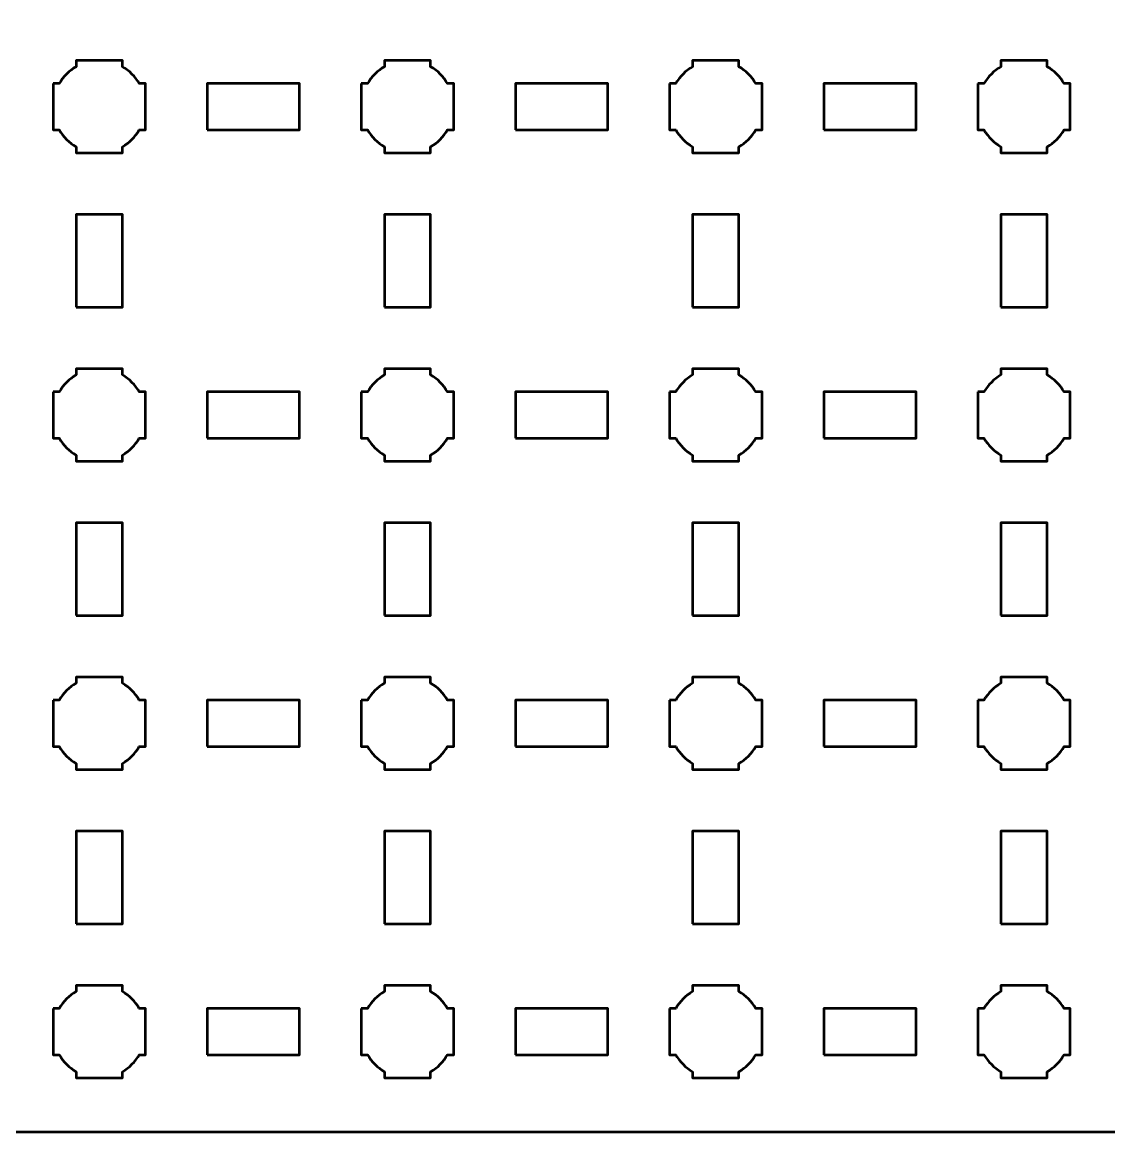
# Model space of a CAD drawing. Header units: centimetres. Extents: x -40.1 to 19.1, y -44.5 to 14.8.
# Drawn here: x -26 to -18.95, y -44.5 to -37.3 of the extents above; entities that cross this region are included whole.
import ezdxf

# ---------------------------------------------------------------- set-up
doc = ezdxf.new("R2010")
doc.units = ezdxf.units.CM
doc.header["$MEASUREMENT"] = 0
doc.layers.add('Layer 1', color=7, linetype='Continuous')

msp = doc.modelspace()

# ---------------------------------------------------------------- linework, layer by layer
at = {"layer": 'Layer 1', "lineweight": 53}
for points in [[(-24.8, -38), (-24.2, -38), (-24.2, -37.7), (-24.8, -37.7), (-24.8, -38)], [(-22.8, -38), (-22.2, -38), (-22.2, -37.7), (-22.8, -37.7), (-22.8, -38)], [(-20.8, -38), (-20.2, -38), (-20.2, -37.7), (-20.8, -37.7), (-20.8, -38)], [(-25.65, -39.15), (-25.35, -39.15), (-25.35, -38.55), (-25.65, -38.55), (-25.65, -39.15)], [(-23.65, -39.15), (-23.35, -39.15), (-23.35, -38.55), (-23.65, -38.55), (-23.65, -39.15)], [(-21.65, -39.15), (-21.35, -39.15), (-21.35, -38.55), (-21.65, -38.55), (-21.65, -39.15)], [(-19.65, -39.15), (-19.35, -39.15), (-19.35, -38.55), (-19.65, -38.55), (-19.65, -39.15)], [(-24.8, -40), (-24.2, -40), (-24.2, -39.7), (-24.8, -39.7), (-24.8, -40)], [(-22.8, -40), (-22.2, -40), (-22.2, -39.7), (-22.8, -39.7), (-22.8, -40)], [(-20.8, -40), (-20.2, -40), (-20.2, -39.7), (-20.8, -39.7), (-20.8, -40)], [(-25.65, -41.15), (-25.35, -41.15), (-25.35, -40.55), (-25.65, -40.55), (-25.65, -41.15)], [(-23.65, -41.15), (-23.35, -41.15), (-23.35, -40.55), (-23.65, -40.55), (-23.65, -41.15)], [(-21.65, -41.15), (-21.35, -41.15), (-21.35, -40.55), (-21.65, -40.55), (-21.65, -41.15)], [(-19.65, -41.15), (-19.35, -41.15), (-19.35, -40.55), (-19.65, -40.55), (-19.65, -41.15)], [(-24.8, -42), (-24.2, -42), (-24.2, -41.7), (-24.8, -41.7), (-24.8, -42)], [(-22.8, -42), (-22.2, -42), (-22.2, -41.7), (-22.8, -41.7), (-22.8, -42)], [(-20.8, -42), (-20.2, -42), (-20.2, -41.7), (-20.8, -41.7), (-20.8, -42)], [(-25.65, -43.15), (-25.35, -43.15), (-25.35, -42.55), (-25.65, -42.55), (-25.65, -43.15)], [(-23.65, -43.15), (-23.35, -43.15), (-23.35, -42.55), (-23.65, -42.55), (-23.65, -43.15)], [(-21.65, -43.15), (-21.35, -43.15), (-21.35, -42.55), (-21.65, -42.55), (-21.65, -43.15)], [(-19.65, -43.15), (-19.35, -43.15), (-19.35, -42.55), (-19.65, -42.55), (-19.65, -43.15)], [(-24.8, -44), (-24.2, -44), (-24.2, -43.7), (-24.8, -43.7), (-24.8, -44)], [(-22.8, -44), (-22.2, -44), (-22.2, -43.7), (-22.8, -43.7), (-22.8, -44)], [(-20.8, -44), (-20.2, -44), (-20.2, -43.7), (-20.8, -43.7), (-20.8, -44)]]:
    msp.add_lwpolyline(points, close=True, dxfattribs=at)
for points, knots in [([(-40.15, -44), (-40.15, -44), (-40.15, 14.3), (-40.15, 14.3), (-40.15, 14.3), (-40.15, 14.57609), (-39.92609, 14.8), (-39.65, 14.8), (-39.65, 14.8), (-39.65, 14.8), (18.65, 14.8), (18.65, 14.8), (18.65, 14.8), (18.92609, 14.8), (19.15, 14.57609), (19.15, 14.3), (19.15, 14.3), (19.15, 14.3), (19.15, -44), (19.15, -44), (19.15, -44), (19.15, -44.27609), (18.92609, -44.5), (18.65, -44.5), (18.65, -44.5), (18.65, -44.5), (-39.65, -44.5), (-39.65, -44.5), (-39.65, -44.5), (-39.92609, -44.5), (-40.15, -44.27609), (-40.15, -44)], [0, 0, 0, 0, 0.125, 0.125, 0.125, 0.125, 0.25, 0.25, 0.25, 0.25, 0.375, 0.375, 0.375, 0.375, 0.5, 0.5, 0.5, 0.5, 0.625, 0.625, 0.625, 0.625, 0.75, 0.75, 0.75, 0.75, 0.875, 0.875, 0.875, 0.875, 1, 1, 1, 1]), ([(-25.8, -37.7), (-25.8, -37.7), (-25.75985, -37.7), (-25.75985, -37.7), (-25.75985, -37.7), (-25.7335, -37.65447), (-25.69553, -37.6165), (-25.65, -37.59015), (-25.65, -37.59015), (-25.65, -37.59015), (-25.65, -37.55), (-25.65, -37.55), (-25.65, -37.55), (-25.65, -37.55), (-25.5, -37.55), (-25.5, -37.55), (-25.5, -37.55), (-25.5, -37.55), (-25.35, -37.55), (-25.35, -37.55), (-25.35, -37.55), (-25.35, -37.55), (-25.35, -37.59015), (-25.35, -37.59015), (-25.35, -37.59015), (-25.30447, -37.6165), (-25.2665, -37.65447), (-25.24015, -37.7), (-25.24015, -37.7), (-25.24015, -37.7), (-25.2, -37.7), (-25.2, -37.7), (-25.2, -37.7), (-25.2, -37.7), (-25.2, -37.85), (-25.2, -37.85), (-25.2, -37.85), (-25.2, -37.85), (-25.2, -38), (-25.2, -38), (-25.2, -38), (-25.2, -38), (-25.24015, -38), (-25.24015, -38), (-25.24015, -38), (-25.2665, -38.04553), (-25.30447, -38.0835), (-25.35, -38.10985), (-25.35, -38.10985), (-25.35, -38.10985), (-25.35, -38.15), (-25.35, -38.15), (-25.35, -38.15), (-25.35, -38.15), (-25.5, -38.15), (-25.5, -38.15), (-25.5, -38.15), (-25.5, -38.15), (-25.65, -38.15), (-25.65, -38.15), (-25.65, -38.15), (-25.65, -38.15), (-25.65, -38.10985), (-25.65, -38.10985), (-25.65, -38.10985), (-25.69553, -38.0835), (-25.7335, -38.04553), (-25.75985, -38), (-25.75985, -38), (-25.75985, -38), (-25.8, -38), (-25.8, -38), (-25.8, -38), (-25.8, -38), (-25.8, -37.85), (-25.8, -37.85), (-25.8, -37.85), (-25.8, -37.85), (-25.8, -37.7), (-25.8, -37.7)], [0, 0, 0, 0, 0.05, 0.05, 0.05, 0.05, 0.1, 0.1, 0.1, 0.1, 0.15, 0.15, 0.15, 0.15, 0.2, 0.2, 0.2, 0.2, 0.25, 0.25, 0.25, 0.25, 0.3, 0.3, 0.3, 0.3, 0.35, 0.35, 0.35, 0.35, 0.4, 0.4, 0.4, 0.4, 0.45, 0.45, 0.45, 0.45, 0.5, 0.5, 0.5, 0.5, 0.55, 0.55, 0.55, 0.55, 0.6, 0.6, 0.6, 0.6, 0.65, 0.65, 0.65, 0.65, 0.7, 0.7, 0.7, 0.7, 0.75, 0.75, 0.75, 0.75, 0.8, 0.8, 0.8, 0.8, 0.85, 0.85, 0.85, 0.85, 0.9, 0.9, 0.9, 0.9, 0.95, 0.95, 0.95, 0.95, 1, 1, 1, 1]), ([(-23.8, -37.7), (-23.8, -37.7), (-23.75985, -37.7), (-23.75985, -37.7), (-23.75985, -37.7), (-23.7335, -37.65447), (-23.69553, -37.6165), (-23.65, -37.59015), (-23.65, -37.59015), (-23.65, -37.59015), (-23.65, -37.55), (-23.65, -37.55), (-23.65, -37.55), (-23.65, -37.55), (-23.5, -37.55), (-23.5, -37.55), (-23.5, -37.55), (-23.5, -37.55), (-23.35, -37.55), (-23.35, -37.55), (-23.35, -37.55), (-23.35, -37.55), (-23.35, -37.59015), (-23.35, -37.59015), (-23.35, -37.59015), (-23.30447, -37.6165), (-23.2665, -37.65447), (-23.24015, -37.7), (-23.24015, -37.7), (-23.24015, -37.7), (-23.2, -37.7), (-23.2, -37.7), (-23.2, -37.7), (-23.2, -37.7), (-23.2, -37.85), (-23.2, -37.85), (-23.2, -37.85), (-23.2, -37.85), (-23.2, -38), (-23.2, -38), (-23.2, -38), (-23.2, -38), (-23.24015, -38), (-23.24015, -38), (-23.24015, -38), (-23.2665, -38.04553), (-23.30447, -38.0835), (-23.35, -38.10985), (-23.35, -38.10985), (-23.35, -38.10985), (-23.35, -38.15), (-23.35, -38.15), (-23.35, -38.15), (-23.35, -38.15), (-23.5, -38.15), (-23.5, -38.15), (-23.5, -38.15), (-23.5, -38.15), (-23.65, -38.15), (-23.65, -38.15), (-23.65, -38.15), (-23.65, -38.15), (-23.65, -38.10985), (-23.65, -38.10985), (-23.65, -38.10985), (-23.69553, -38.0835), (-23.7335, -38.04553), (-23.75985, -38), (-23.75985, -38), (-23.75985, -38), (-23.8, -38), (-23.8, -38), (-23.8, -38), (-23.8, -38), (-23.8, -37.85), (-23.8, -37.85), (-23.8, -37.85), (-23.8, -37.85), (-23.8, -37.7), (-23.8, -37.7)], [0, 0, 0, 0, 0.05, 0.05, 0.05, 0.05, 0.1, 0.1, 0.1, 0.1, 0.15, 0.15, 0.15, 0.15, 0.2, 0.2, 0.2, 0.2, 0.25, 0.25, 0.25, 0.25, 0.3, 0.3, 0.3, 0.3, 0.35, 0.35, 0.35, 0.35, 0.4, 0.4, 0.4, 0.4, 0.45, 0.45, 0.45, 0.45, 0.5, 0.5, 0.5, 0.5, 0.55, 0.55, 0.55, 0.55, 0.6, 0.6, 0.6, 0.6, 0.65, 0.65, 0.65, 0.65, 0.7, 0.7, 0.7, 0.7, 0.75, 0.75, 0.75, 0.75, 0.8, 0.8, 0.8, 0.8, 0.85, 0.85, 0.85, 0.85, 0.9, 0.9, 0.9, 0.9, 0.95, 0.95, 0.95, 0.95, 1, 1, 1, 1]), ([(-21.8, -37.7), (-21.8, -37.7), (-21.75985, -37.7), (-21.75985, -37.7), (-21.75985, -37.7), (-21.7335, -37.65447), (-21.69553, -37.6165), (-21.65, -37.59015), (-21.65, -37.59015), (-21.65, -37.59015), (-21.65, -37.55), (-21.65, -37.55), (-21.65, -37.55), (-21.65, -37.55), (-21.5, -37.55), (-21.5, -37.55), (-21.5, -37.55), (-21.5, -37.55), (-21.35, -37.55), (-21.35, -37.55), (-21.35, -37.55), (-21.35, -37.55), (-21.35, -37.59015), (-21.35, -37.59015), (-21.35, -37.59015), (-21.30447, -37.6165), (-21.2665, -37.65447), (-21.24015, -37.7), (-21.24015, -37.7), (-21.24015, -37.7), (-21.2, -37.7), (-21.2, -37.7), (-21.2, -37.7), (-21.2, -37.7), (-21.2, -37.85), (-21.2, -37.85), (-21.2, -37.85), (-21.2, -37.85), (-21.2, -38), (-21.2, -38), (-21.2, -38), (-21.2, -38), (-21.24015, -38), (-21.24015, -38), (-21.24015, -38), (-21.2665, -38.04553), (-21.30447, -38.0835), (-21.35, -38.10985), (-21.35, -38.10985), (-21.35, -38.10985), (-21.35, -38.15), (-21.35, -38.15), (-21.35, -38.15), (-21.35, -38.15), (-21.5, -38.15), (-21.5, -38.15), (-21.5, -38.15), (-21.5, -38.15), (-21.65, -38.15), (-21.65, -38.15), (-21.65, -38.15), (-21.65, -38.15), (-21.65, -38.10985), (-21.65, -38.10985), (-21.65, -38.10985), (-21.69553, -38.0835), (-21.7335, -38.04553), (-21.75985, -38), (-21.75985, -38), (-21.75985, -38), (-21.8, -38), (-21.8, -38), (-21.8, -38), (-21.8, -38), (-21.8, -37.85), (-21.8, -37.85), (-21.8, -37.85), (-21.8, -37.85), (-21.8, -37.7), (-21.8, -37.7)], [0, 0, 0, 0, 0.05, 0.05, 0.05, 0.05, 0.1, 0.1, 0.1, 0.1, 0.15, 0.15, 0.15, 0.15, 0.2, 0.2, 0.2, 0.2, 0.25, 0.25, 0.25, 0.25, 0.3, 0.3, 0.3, 0.3, 0.35, 0.35, 0.35, 0.35, 0.4, 0.4, 0.4, 0.4, 0.45, 0.45, 0.45, 0.45, 0.5, 0.5, 0.5, 0.5, 0.55, 0.55, 0.55, 0.55, 0.6, 0.6, 0.6, 0.6, 0.65, 0.65, 0.65, 0.65, 0.7, 0.7, 0.7, 0.7, 0.75, 0.75, 0.75, 0.75, 0.8, 0.8, 0.8, 0.8, 0.85, 0.85, 0.85, 0.85, 0.9, 0.9, 0.9, 0.9, 0.95, 0.95, 0.95, 0.95, 1, 1, 1, 1]), ([(-19.8, -37.7), (-19.8, -37.7), (-19.75985, -37.7), (-19.75985, -37.7), (-19.75985, -37.7), (-19.7335, -37.65447), (-19.69553, -37.6165), (-19.65, -37.59015), (-19.65, -37.59015), (-19.65, -37.59015), (-19.65, -37.55), (-19.65, -37.55), (-19.65, -37.55), (-19.65, -37.55), (-19.5, -37.55), (-19.5, -37.55), (-19.5, -37.55), (-19.5, -37.55), (-19.35, -37.55), (-19.35, -37.55), (-19.35, -37.55), (-19.35, -37.55), (-19.35, -37.59015), (-19.35, -37.59015), (-19.35, -37.59015), (-19.30447, -37.6165), (-19.2665, -37.65447), (-19.24015, -37.7), (-19.24015, -37.7), (-19.24015, -37.7), (-19.2, -37.7), (-19.2, -37.7), (-19.2, -37.7), (-19.2, -37.7), (-19.2, -37.85), (-19.2, -37.85), (-19.2, -37.85), (-19.2, -37.85), (-19.2, -38), (-19.2, -38), (-19.2, -38), (-19.2, -38), (-19.24015, -38), (-19.24015, -38), (-19.24015, -38), (-19.2665, -38.04553), (-19.30447, -38.0835), (-19.35, -38.10985), (-19.35, -38.10985), (-19.35, -38.10985), (-19.35, -38.15), (-19.35, -38.15), (-19.35, -38.15), (-19.35, -38.15), (-19.5, -38.15), (-19.5, -38.15), (-19.5, -38.15), (-19.5, -38.15), (-19.65, -38.15), (-19.65, -38.15), (-19.65, -38.15), (-19.65, -38.15), (-19.65, -38.10985), (-19.65, -38.10985), (-19.65, -38.10985), (-19.69553, -38.0835), (-19.7335, -38.04553), (-19.75985, -38), (-19.75985, -38), (-19.75985, -38), (-19.8, -38), (-19.8, -38), (-19.8, -38), (-19.8, -38), (-19.8, -37.85), (-19.8, -37.85), (-19.8, -37.85), (-19.8, -37.85), (-19.8, -37.7), (-19.8, -37.7)], [0, 0, 0, 0, 0.05, 0.05, 0.05, 0.05, 0.1, 0.1, 0.1, 0.1, 0.15, 0.15, 0.15, 0.15, 0.2, 0.2, 0.2, 0.2, 0.25, 0.25, 0.25, 0.25, 0.3, 0.3, 0.3, 0.3, 0.35, 0.35, 0.35, 0.35, 0.4, 0.4, 0.4, 0.4, 0.45, 0.45, 0.45, 0.45, 0.5, 0.5, 0.5, 0.5, 0.55, 0.55, 0.55, 0.55, 0.6, 0.6, 0.6, 0.6, 0.65, 0.65, 0.65, 0.65, 0.7, 0.7, 0.7, 0.7, 0.75, 0.75, 0.75, 0.75, 0.8, 0.8, 0.8, 0.8, 0.85, 0.85, 0.85, 0.85, 0.9, 0.9, 0.9, 0.9, 0.95, 0.95, 0.95, 0.95, 1, 1, 1, 1]), ([(-25.8, -39.7), (-25.8, -39.7), (-25.75985, -39.7), (-25.75985, -39.7), (-25.75985, -39.7), (-25.7335, -39.65447), (-25.69553, -39.6165), (-25.65, -39.59015), (-25.65, -39.59015), (-25.65, -39.59015), (-25.65, -39.55), (-25.65, -39.55), (-25.65, -39.55), (-25.65, -39.55), (-25.5, -39.55), (-25.5, -39.55), (-25.5, -39.55), (-25.5, -39.55), (-25.35, -39.55), (-25.35, -39.55), (-25.35, -39.55), (-25.35, -39.55), (-25.35, -39.59015), (-25.35, -39.59015), (-25.35, -39.59015), (-25.30447, -39.6165), (-25.2665, -39.65447), (-25.24015, -39.7), (-25.24015, -39.7), (-25.24015, -39.7), (-25.2, -39.7), (-25.2, -39.7), (-25.2, -39.7), (-25.2, -39.7), (-25.2, -39.85), (-25.2, -39.85), (-25.2, -39.85), (-25.2, -39.85), (-25.2, -40), (-25.2, -40), (-25.2, -40), (-25.2, -40), (-25.24015, -40), (-25.24015, -40), (-25.24015, -40), (-25.2665, -40.04553), (-25.30447, -40.0835), (-25.35, -40.10985), (-25.35, -40.10985), (-25.35, -40.10985), (-25.35, -40.15), (-25.35, -40.15), (-25.35, -40.15), (-25.35, -40.15), (-25.5, -40.15), (-25.5, -40.15), (-25.5, -40.15), (-25.5, -40.15), (-25.65, -40.15), (-25.65, -40.15), (-25.65, -40.15), (-25.65, -40.15), (-25.65, -40.10985), (-25.65, -40.10985), (-25.65, -40.10985), (-25.69553, -40.0835), (-25.7335, -40.04553), (-25.75985, -40), (-25.75985, -40), (-25.75985, -40), (-25.8, -40), (-25.8, -40), (-25.8, -40), (-25.8, -40), (-25.8, -39.85), (-25.8, -39.85), (-25.8, -39.85), (-25.8, -39.85), (-25.8, -39.7), (-25.8, -39.7)], [0, 0, 0, 0, 0.05, 0.05, 0.05, 0.05, 0.1, 0.1, 0.1, 0.1, 0.15, 0.15, 0.15, 0.15, 0.2, 0.2, 0.2, 0.2, 0.25, 0.25, 0.25, 0.25, 0.3, 0.3, 0.3, 0.3, 0.35, 0.35, 0.35, 0.35, 0.4, 0.4, 0.4, 0.4, 0.45, 0.45, 0.45, 0.45, 0.5, 0.5, 0.5, 0.5, 0.55, 0.55, 0.55, 0.55, 0.6, 0.6, 0.6, 0.6, 0.65, 0.65, 0.65, 0.65, 0.7, 0.7, 0.7, 0.7, 0.75, 0.75, 0.75, 0.75, 0.8, 0.8, 0.8, 0.8, 0.85, 0.85, 0.85, 0.85, 0.9, 0.9, 0.9, 0.9, 0.95, 0.95, 0.95, 0.95, 1, 1, 1, 1]), ([(-23.8, -39.7), (-23.8, -39.7), (-23.75985, -39.7), (-23.75985, -39.7), (-23.75985, -39.7), (-23.7335, -39.65447), (-23.69553, -39.6165), (-23.65, -39.59015), (-23.65, -39.59015), (-23.65, -39.59015), (-23.65, -39.55), (-23.65, -39.55), (-23.65, -39.55), (-23.65, -39.55), (-23.5, -39.55), (-23.5, -39.55), (-23.5, -39.55), (-23.5, -39.55), (-23.35, -39.55), (-23.35, -39.55), (-23.35, -39.55), (-23.35, -39.55), (-23.35, -39.59015), (-23.35, -39.59015), (-23.35, -39.59015), (-23.30447, -39.6165), (-23.2665, -39.65447), (-23.24015, -39.7), (-23.24015, -39.7), (-23.24015, -39.7), (-23.2, -39.7), (-23.2, -39.7), (-23.2, -39.7), (-23.2, -39.7), (-23.2, -39.85), (-23.2, -39.85), (-23.2, -39.85), (-23.2, -39.85), (-23.2, -40), (-23.2, -40), (-23.2, -40), (-23.2, -40), (-23.24015, -40), (-23.24015, -40), (-23.24015, -40), (-23.2665, -40.04553), (-23.30447, -40.0835), (-23.35, -40.10985), (-23.35, -40.10985), (-23.35, -40.10985), (-23.35, -40.15), (-23.35, -40.15), (-23.35, -40.15), (-23.35, -40.15), (-23.5, -40.15), (-23.5, -40.15), (-23.5, -40.15), (-23.5, -40.15), (-23.65, -40.15), (-23.65, -40.15), (-23.65, -40.15), (-23.65, -40.15), (-23.65, -40.10985), (-23.65, -40.10985), (-23.65, -40.10985), (-23.69553, -40.0835), (-23.7335, -40.04553), (-23.75985, -40), (-23.75985, -40), (-23.75985, -40), (-23.8, -40), (-23.8, -40), (-23.8, -40), (-23.8, -40), (-23.8, -39.85), (-23.8, -39.85), (-23.8, -39.85), (-23.8, -39.85), (-23.8, -39.7), (-23.8, -39.7)], [0, 0, 0, 0, 0.05, 0.05, 0.05, 0.05, 0.1, 0.1, 0.1, 0.1, 0.15, 0.15, 0.15, 0.15, 0.2, 0.2, 0.2, 0.2, 0.25, 0.25, 0.25, 0.25, 0.3, 0.3, 0.3, 0.3, 0.35, 0.35, 0.35, 0.35, 0.4, 0.4, 0.4, 0.4, 0.45, 0.45, 0.45, 0.45, 0.5, 0.5, 0.5, 0.5, 0.55, 0.55, 0.55, 0.55, 0.6, 0.6, 0.6, 0.6, 0.65, 0.65, 0.65, 0.65, 0.7, 0.7, 0.7, 0.7, 0.75, 0.75, 0.75, 0.75, 0.8, 0.8, 0.8, 0.8, 0.85, 0.85, 0.85, 0.85, 0.9, 0.9, 0.9, 0.9, 0.95, 0.95, 0.95, 0.95, 1, 1, 1, 1]), ([(-21.8, -39.7), (-21.8, -39.7), (-21.75985, -39.7), (-21.75985, -39.7), (-21.75985, -39.7), (-21.7335, -39.65447), (-21.69553, -39.6165), (-21.65, -39.59015), (-21.65, -39.59015), (-21.65, -39.59015), (-21.65, -39.55), (-21.65, -39.55), (-21.65, -39.55), (-21.65, -39.55), (-21.5, -39.55), (-21.5, -39.55), (-21.5, -39.55), (-21.5, -39.55), (-21.35, -39.55), (-21.35, -39.55), (-21.35, -39.55), (-21.35, -39.55), (-21.35, -39.59015), (-21.35, -39.59015), (-21.35, -39.59015), (-21.30447, -39.6165), (-21.2665, -39.65447), (-21.24015, -39.7), (-21.24015, -39.7), (-21.24015, -39.7), (-21.2, -39.7), (-21.2, -39.7), (-21.2, -39.7), (-21.2, -39.7), (-21.2, -39.85), (-21.2, -39.85), (-21.2, -39.85), (-21.2, -39.85), (-21.2, -40), (-21.2, -40), (-21.2, -40), (-21.2, -40), (-21.24015, -40), (-21.24015, -40), (-21.24015, -40), (-21.2665, -40.04553), (-21.30447, -40.0835), (-21.35, -40.10985), (-21.35, -40.10985), (-21.35, -40.10985), (-21.35, -40.15), (-21.35, -40.15), (-21.35, -40.15), (-21.35, -40.15), (-21.5, -40.15), (-21.5, -40.15), (-21.5, -40.15), (-21.5, -40.15), (-21.65, -40.15), (-21.65, -40.15), (-21.65, -40.15), (-21.65, -40.15), (-21.65, -40.10985), (-21.65, -40.10985), (-21.65, -40.10985), (-21.69553, -40.0835), (-21.7335, -40.04553), (-21.75985, -40), (-21.75985, -40), (-21.75985, -40), (-21.8, -40), (-21.8, -40), (-21.8, -40), (-21.8, -40), (-21.8, -39.85), (-21.8, -39.85), (-21.8, -39.85), (-21.8, -39.85), (-21.8, -39.7), (-21.8, -39.7)], [0, 0, 0, 0, 0.05, 0.05, 0.05, 0.05, 0.1, 0.1, 0.1, 0.1, 0.15, 0.15, 0.15, 0.15, 0.2, 0.2, 0.2, 0.2, 0.25, 0.25, 0.25, 0.25, 0.3, 0.3, 0.3, 0.3, 0.35, 0.35, 0.35, 0.35, 0.4, 0.4, 0.4, 0.4, 0.45, 0.45, 0.45, 0.45, 0.5, 0.5, 0.5, 0.5, 0.55, 0.55, 0.55, 0.55, 0.6, 0.6, 0.6, 0.6, 0.65, 0.65, 0.65, 0.65, 0.7, 0.7, 0.7, 0.7, 0.75, 0.75, 0.75, 0.75, 0.8, 0.8, 0.8, 0.8, 0.85, 0.85, 0.85, 0.85, 0.9, 0.9, 0.9, 0.9, 0.95, 0.95, 0.95, 0.95, 1, 1, 1, 1]), ([(-19.8, -39.7), (-19.8, -39.7), (-19.75985, -39.7), (-19.75985, -39.7), (-19.75985, -39.7), (-19.7335, -39.65447), (-19.69553, -39.6165), (-19.65, -39.59015), (-19.65, -39.59015), (-19.65, -39.59015), (-19.65, -39.55), (-19.65, -39.55), (-19.65, -39.55), (-19.65, -39.55), (-19.5, -39.55), (-19.5, -39.55), (-19.5, -39.55), (-19.5, -39.55), (-19.35, -39.55), (-19.35, -39.55), (-19.35, -39.55), (-19.35, -39.55), (-19.35, -39.59015), (-19.35, -39.59015), (-19.35, -39.59015), (-19.30447, -39.6165), (-19.2665, -39.65447), (-19.24015, -39.7), (-19.24015, -39.7), (-19.24015, -39.7), (-19.2, -39.7), (-19.2, -39.7), (-19.2, -39.7), (-19.2, -39.7), (-19.2, -39.85), (-19.2, -39.85), (-19.2, -39.85), (-19.2, -39.85), (-19.2, -40), (-19.2, -40), (-19.2, -40), (-19.2, -40), (-19.24015, -40), (-19.24015, -40), (-19.24015, -40), (-19.2665, -40.04553), (-19.30447, -40.0835), (-19.35, -40.10985), (-19.35, -40.10985), (-19.35, -40.10985), (-19.35, -40.15), (-19.35, -40.15), (-19.35, -40.15), (-19.35, -40.15), (-19.5, -40.15), (-19.5, -40.15), (-19.5, -40.15), (-19.5, -40.15), (-19.65, -40.15), (-19.65, -40.15), (-19.65, -40.15), (-19.65, -40.15), (-19.65, -40.10985), (-19.65, -40.10985), (-19.65, -40.10985), (-19.69553, -40.0835), (-19.7335, -40.04553), (-19.75985, -40), (-19.75985, -40), (-19.75985, -40), (-19.8, -40), (-19.8, -40), (-19.8, -40), (-19.8, -40), (-19.8, -39.85), (-19.8, -39.85), (-19.8, -39.85), (-19.8, -39.85), (-19.8, -39.7), (-19.8, -39.7)], [0, 0, 0, 0, 0.05, 0.05, 0.05, 0.05, 0.1, 0.1, 0.1, 0.1, 0.15, 0.15, 0.15, 0.15, 0.2, 0.2, 0.2, 0.2, 0.25, 0.25, 0.25, 0.25, 0.3, 0.3, 0.3, 0.3, 0.35, 0.35, 0.35, 0.35, 0.4, 0.4, 0.4, 0.4, 0.45, 0.45, 0.45, 0.45, 0.5, 0.5, 0.5, 0.5, 0.55, 0.55, 0.55, 0.55, 0.6, 0.6, 0.6, 0.6, 0.65, 0.65, 0.65, 0.65, 0.7, 0.7, 0.7, 0.7, 0.75, 0.75, 0.75, 0.75, 0.8, 0.8, 0.8, 0.8, 0.85, 0.85, 0.85, 0.85, 0.9, 0.9, 0.9, 0.9, 0.95, 0.95, 0.95, 0.95, 1, 1, 1, 1]), ([(-25.8, -41.7), (-25.8, -41.7), (-25.75985, -41.7), (-25.75985, -41.7), (-25.75985, -41.7), (-25.7335, -41.65447), (-25.69553, -41.6165), (-25.65, -41.59015), (-25.65, -41.59015), (-25.65, -41.59015), (-25.65, -41.55), (-25.65, -41.55), (-25.65, -41.55), (-25.65, -41.55), (-25.5, -41.55), (-25.5, -41.55), (-25.5, -41.55), (-25.5, -41.55), (-25.35, -41.55), (-25.35, -41.55), (-25.35, -41.55), (-25.35, -41.55), (-25.35, -41.59015), (-25.35, -41.59015), (-25.35, -41.59015), (-25.30447, -41.6165), (-25.2665, -41.65447), (-25.24015, -41.7), (-25.24015, -41.7), (-25.24015, -41.7), (-25.2, -41.7), (-25.2, -41.7), (-25.2, -41.7), (-25.2, -41.7), (-25.2, -41.85), (-25.2, -41.85), (-25.2, -41.85), (-25.2, -41.85), (-25.2, -42), (-25.2, -42), (-25.2, -42), (-25.2, -42), (-25.24015, -42), (-25.24015, -42), (-25.24015, -42), (-25.2665, -42.04553), (-25.30447, -42.0835), (-25.35, -42.10985), (-25.35, -42.10985), (-25.35, -42.10985), (-25.35, -42.15), (-25.35, -42.15), (-25.35, -42.15), (-25.35, -42.15), (-25.5, -42.15), (-25.5, -42.15), (-25.5, -42.15), (-25.5, -42.15), (-25.65, -42.15), (-25.65, -42.15), (-25.65, -42.15), (-25.65, -42.15), (-25.65, -42.10985), (-25.65, -42.10985), (-25.65, -42.10985), (-25.69553, -42.0835), (-25.7335, -42.04553), (-25.75985, -42), (-25.75985, -42), (-25.75985, -42), (-25.8, -42), (-25.8, -42), (-25.8, -42), (-25.8, -42), (-25.8, -41.85), (-25.8, -41.85), (-25.8, -41.85), (-25.8, -41.85), (-25.8, -41.7), (-25.8, -41.7)], [0, 0, 0, 0, 0.05, 0.05, 0.05, 0.05, 0.1, 0.1, 0.1, 0.1, 0.15, 0.15, 0.15, 0.15, 0.2, 0.2, 0.2, 0.2, 0.25, 0.25, 0.25, 0.25, 0.3, 0.3, 0.3, 0.3, 0.35, 0.35, 0.35, 0.35, 0.4, 0.4, 0.4, 0.4, 0.45, 0.45, 0.45, 0.45, 0.5, 0.5, 0.5, 0.5, 0.55, 0.55, 0.55, 0.55, 0.6, 0.6, 0.6, 0.6, 0.65, 0.65, 0.65, 0.65, 0.7, 0.7, 0.7, 0.7, 0.75, 0.75, 0.75, 0.75, 0.8, 0.8, 0.8, 0.8, 0.85, 0.85, 0.85, 0.85, 0.9, 0.9, 0.9, 0.9, 0.95, 0.95, 0.95, 0.95, 1, 1, 1, 1]), ([(-23.8, -41.7), (-23.8, -41.7), (-23.75985, -41.7), (-23.75985, -41.7), (-23.75985, -41.7), (-23.7335, -41.65447), (-23.69553, -41.6165), (-23.65, -41.59015), (-23.65, -41.59015), (-23.65, -41.59015), (-23.65, -41.55), (-23.65, -41.55), (-23.65, -41.55), (-23.65, -41.55), (-23.5, -41.55), (-23.5, -41.55), (-23.5, -41.55), (-23.5, -41.55), (-23.35, -41.55), (-23.35, -41.55), (-23.35, -41.55), (-23.35, -41.55), (-23.35, -41.59015), (-23.35, -41.59015), (-23.35, -41.59015), (-23.30447, -41.6165), (-23.2665, -41.65447), (-23.24015, -41.7), (-23.24015, -41.7), (-23.24015, -41.7), (-23.2, -41.7), (-23.2, -41.7), (-23.2, -41.7), (-23.2, -41.7), (-23.2, -41.85), (-23.2, -41.85), (-23.2, -41.85), (-23.2, -41.85), (-23.2, -42), (-23.2, -42), (-23.2, -42), (-23.2, -42), (-23.24015, -42), (-23.24015, -42), (-23.24015, -42), (-23.2665, -42.04553), (-23.30447, -42.0835), (-23.35, -42.10985), (-23.35, -42.10985), (-23.35, -42.10985), (-23.35, -42.15), (-23.35, -42.15), (-23.35, -42.15), (-23.35, -42.15), (-23.5, -42.15), (-23.5, -42.15), (-23.5, -42.15), (-23.5, -42.15), (-23.65, -42.15), (-23.65, -42.15), (-23.65, -42.15), (-23.65, -42.15), (-23.65, -42.10985), (-23.65, -42.10985), (-23.65, -42.10985), (-23.69553, -42.0835), (-23.7335, -42.04553), (-23.75985, -42), (-23.75985, -42), (-23.75985, -42), (-23.8, -42), (-23.8, -42), (-23.8, -42), (-23.8, -42), (-23.8, -41.85), (-23.8, -41.85), (-23.8, -41.85), (-23.8, -41.85), (-23.8, -41.7), (-23.8, -41.7)], [0, 0, 0, 0, 0.05, 0.05, 0.05, 0.05, 0.1, 0.1, 0.1, 0.1, 0.15, 0.15, 0.15, 0.15, 0.2, 0.2, 0.2, 0.2, 0.25, 0.25, 0.25, 0.25, 0.3, 0.3, 0.3, 0.3, 0.35, 0.35, 0.35, 0.35, 0.4, 0.4, 0.4, 0.4, 0.45, 0.45, 0.45, 0.45, 0.5, 0.5, 0.5, 0.5, 0.55, 0.55, 0.55, 0.55, 0.6, 0.6, 0.6, 0.6, 0.65, 0.65, 0.65, 0.65, 0.7, 0.7, 0.7, 0.7, 0.75, 0.75, 0.75, 0.75, 0.8, 0.8, 0.8, 0.8, 0.85, 0.85, 0.85, 0.85, 0.9, 0.9, 0.9, 0.9, 0.95, 0.95, 0.95, 0.95, 1, 1, 1, 1]), ([(-21.8, -41.7), (-21.8, -41.7), (-21.75985, -41.7), (-21.75985, -41.7), (-21.75985, -41.7), (-21.7335, -41.65447), (-21.69553, -41.6165), (-21.65, -41.59015), (-21.65, -41.59015), (-21.65, -41.59015), (-21.65, -41.55), (-21.65, -41.55), (-21.65, -41.55), (-21.65, -41.55), (-21.5, -41.55), (-21.5, -41.55), (-21.5, -41.55), (-21.5, -41.55), (-21.35, -41.55), (-21.35, -41.55), (-21.35, -41.55), (-21.35, -41.55), (-21.35, -41.59015), (-21.35, -41.59015), (-21.35, -41.59015), (-21.30447, -41.6165), (-21.2665, -41.65447), (-21.24015, -41.7), (-21.24015, -41.7), (-21.24015, -41.7), (-21.2, -41.7), (-21.2, -41.7), (-21.2, -41.7), (-21.2, -41.7), (-21.2, -41.85), (-21.2, -41.85), (-21.2, -41.85), (-21.2, -41.85), (-21.2, -42), (-21.2, -42), (-21.2, -42), (-21.2, -42), (-21.24015, -42), (-21.24015, -42), (-21.24015, -42), (-21.2665, -42.04553), (-21.30447, -42.0835), (-21.35, -42.10985), (-21.35, -42.10985), (-21.35, -42.10985), (-21.35, -42.15), (-21.35, -42.15), (-21.35, -42.15), (-21.35, -42.15), (-21.5, -42.15), (-21.5, -42.15), (-21.5, -42.15), (-21.5, -42.15), (-21.65, -42.15), (-21.65, -42.15), (-21.65, -42.15), (-21.65, -42.15), (-21.65, -42.10985), (-21.65, -42.10985), (-21.65, -42.10985), (-21.69553, -42.0835), (-21.7335, -42.04553), (-21.75985, -42), (-21.75985, -42), (-21.75985, -42), (-21.8, -42), (-21.8, -42), (-21.8, -42), (-21.8, -42), (-21.8, -41.85), (-21.8, -41.85), (-21.8, -41.85), (-21.8, -41.85), (-21.8, -41.7), (-21.8, -41.7)], [0, 0, 0, 0, 0.05, 0.05, 0.05, 0.05, 0.1, 0.1, 0.1, 0.1, 0.15, 0.15, 0.15, 0.15, 0.2, 0.2, 0.2, 0.2, 0.25, 0.25, 0.25, 0.25, 0.3, 0.3, 0.3, 0.3, 0.35, 0.35, 0.35, 0.35, 0.4, 0.4, 0.4, 0.4, 0.45, 0.45, 0.45, 0.45, 0.5, 0.5, 0.5, 0.5, 0.55, 0.55, 0.55, 0.55, 0.6, 0.6, 0.6, 0.6, 0.65, 0.65, 0.65, 0.65, 0.7, 0.7, 0.7, 0.7, 0.75, 0.75, 0.75, 0.75, 0.8, 0.8, 0.8, 0.8, 0.85, 0.85, 0.85, 0.85, 0.9, 0.9, 0.9, 0.9, 0.95, 0.95, 0.95, 0.95, 1, 1, 1, 1]), ([(-19.8, -41.7), (-19.8, -41.7), (-19.75985, -41.7), (-19.75985, -41.7), (-19.75985, -41.7), (-19.7335, -41.65447), (-19.69553, -41.6165), (-19.65, -41.59015), (-19.65, -41.59015), (-19.65, -41.59015), (-19.65, -41.55), (-19.65, -41.55), (-19.65, -41.55), (-19.65, -41.55), (-19.5, -41.55), (-19.5, -41.55), (-19.5, -41.55), (-19.5, -41.55), (-19.35, -41.55), (-19.35, -41.55), (-19.35, -41.55), (-19.35, -41.55), (-19.35, -41.59015), (-19.35, -41.59015), (-19.35, -41.59015), (-19.30447, -41.6165), (-19.2665, -41.65447), (-19.24015, -41.7), (-19.24015, -41.7), (-19.24015, -41.7), (-19.2, -41.7), (-19.2, -41.7), (-19.2, -41.7), (-19.2, -41.7), (-19.2, -41.85), (-19.2, -41.85), (-19.2, -41.85), (-19.2, -41.85), (-19.2, -42), (-19.2, -42), (-19.2, -42), (-19.2, -42), (-19.24015, -42), (-19.24015, -42), (-19.24015, -42), (-19.2665, -42.04553), (-19.30447, -42.0835), (-19.35, -42.10985), (-19.35, -42.10985), (-19.35, -42.10985), (-19.35, -42.15), (-19.35, -42.15), (-19.35, -42.15), (-19.35, -42.15), (-19.5, -42.15), (-19.5, -42.15), (-19.5, -42.15), (-19.5, -42.15), (-19.65, -42.15), (-19.65, -42.15), (-19.65, -42.15), (-19.65, -42.15), (-19.65, -42.10985), (-19.65, -42.10985), (-19.65, -42.10985), (-19.69553, -42.0835), (-19.7335, -42.04553), (-19.75985, -42), (-19.75985, -42), (-19.75985, -42), (-19.8, -42), (-19.8, -42), (-19.8, -42), (-19.8, -42), (-19.8, -41.85), (-19.8, -41.85), (-19.8, -41.85), (-19.8, -41.85), (-19.8, -41.7), (-19.8, -41.7)], [0, 0, 0, 0, 0.05, 0.05, 0.05, 0.05, 0.1, 0.1, 0.1, 0.1, 0.15, 0.15, 0.15, 0.15, 0.2, 0.2, 0.2, 0.2, 0.25, 0.25, 0.25, 0.25, 0.3, 0.3, 0.3, 0.3, 0.35, 0.35, 0.35, 0.35, 0.4, 0.4, 0.4, 0.4, 0.45, 0.45, 0.45, 0.45, 0.5, 0.5, 0.5, 0.5, 0.55, 0.55, 0.55, 0.55, 0.6, 0.6, 0.6, 0.6, 0.65, 0.65, 0.65, 0.65, 0.7, 0.7, 0.7, 0.7, 0.75, 0.75, 0.75, 0.75, 0.8, 0.8, 0.8, 0.8, 0.85, 0.85, 0.85, 0.85, 0.9, 0.9, 0.9, 0.9, 0.95, 0.95, 0.95, 0.95, 1, 1, 1, 1]), ([(-25.8, -43.7), (-25.8, -43.7), (-25.75985, -43.7), (-25.75985, -43.7), (-25.75985, -43.7), (-25.7335, -43.65447), (-25.69553, -43.6165), (-25.65, -43.59015), (-25.65, -43.59015), (-25.65, -43.59015), (-25.65, -43.55), (-25.65, -43.55), (-25.65, -43.55), (-25.65, -43.55), (-25.5, -43.55), (-25.5, -43.55), (-25.5, -43.55), (-25.5, -43.55), (-25.35, -43.55), (-25.35, -43.55), (-25.35, -43.55), (-25.35, -43.55), (-25.35, -43.59015), (-25.35, -43.59015), (-25.35, -43.59015), (-25.30447, -43.6165), (-25.2665, -43.65447), (-25.24015, -43.7), (-25.24015, -43.7), (-25.24015, -43.7), (-25.2, -43.7), (-25.2, -43.7), (-25.2, -43.7), (-25.2, -43.7), (-25.2, -43.85), (-25.2, -43.85), (-25.2, -43.85), (-25.2, -43.85), (-25.2, -44), (-25.2, -44), (-25.2, -44), (-25.2, -44), (-25.24015, -44), (-25.24015, -44), (-25.24015, -44), (-25.2665, -44.04553), (-25.30447, -44.0835), (-25.35, -44.10985), (-25.35, -44.10985), (-25.35, -44.10985), (-25.35, -44.15), (-25.35, -44.15), (-25.35, -44.15), (-25.35, -44.15), (-25.5, -44.15), (-25.5, -44.15), (-25.5, -44.15), (-25.5, -44.15), (-25.65, -44.15), (-25.65, -44.15), (-25.65, -44.15), (-25.65, -44.15), (-25.65, -44.10985), (-25.65, -44.10985), (-25.65, -44.10985), (-25.69553, -44.0835), (-25.7335, -44.04553), (-25.75985, -44), (-25.75985, -44), (-25.75985, -44), (-25.8, -44), (-25.8, -44), (-25.8, -44), (-25.8, -44), (-25.8, -43.85), (-25.8, -43.85), (-25.8, -43.85), (-25.8, -43.85), (-25.8, -43.7), (-25.8, -43.7)], [0, 0, 0, 0, 0.05, 0.05, 0.05, 0.05, 0.1, 0.1, 0.1, 0.1, 0.15, 0.15, 0.15, 0.15, 0.2, 0.2, 0.2, 0.2, 0.25, 0.25, 0.25, 0.25, 0.3, 0.3, 0.3, 0.3, 0.35, 0.35, 0.35, 0.35, 0.4, 0.4, 0.4, 0.4, 0.45, 0.45, 0.45, 0.45, 0.5, 0.5, 0.5, 0.5, 0.55, 0.55, 0.55, 0.55, 0.6, 0.6, 0.6, 0.6, 0.65, 0.65, 0.65, 0.65, 0.7, 0.7, 0.7, 0.7, 0.75, 0.75, 0.75, 0.75, 0.8, 0.8, 0.8, 0.8, 0.85, 0.85, 0.85, 0.85, 0.9, 0.9, 0.9, 0.9, 0.95, 0.95, 0.95, 0.95, 1, 1, 1, 1]), ([(-23.8, -43.7), (-23.8, -43.7), (-23.75985, -43.7), (-23.75985, -43.7), (-23.75985, -43.7), (-23.7335, -43.65447), (-23.69553, -43.6165), (-23.65, -43.59015), (-23.65, -43.59015), (-23.65, -43.59015), (-23.65, -43.55), (-23.65, -43.55), (-23.65, -43.55), (-23.65, -43.55), (-23.5, -43.55), (-23.5, -43.55), (-23.5, -43.55), (-23.5, -43.55), (-23.35, -43.55), (-23.35, -43.55), (-23.35, -43.55), (-23.35, -43.55), (-23.35, -43.59015), (-23.35, -43.59015), (-23.35, -43.59015), (-23.30447, -43.6165), (-23.2665, -43.65447), (-23.24015, -43.7), (-23.24015, -43.7), (-23.24015, -43.7), (-23.2, -43.7), (-23.2, -43.7), (-23.2, -43.7), (-23.2, -43.7), (-23.2, -43.85), (-23.2, -43.85), (-23.2, -43.85), (-23.2, -43.85), (-23.2, -44), (-23.2, -44), (-23.2, -44), (-23.2, -44), (-23.24015, -44), (-23.24015, -44), (-23.24015, -44), (-23.2665, -44.04553), (-23.30447, -44.0835), (-23.35, -44.10985), (-23.35, -44.10985), (-23.35, -44.10985), (-23.35, -44.15), (-23.35, -44.15), (-23.35, -44.15), (-23.35, -44.15), (-23.5, -44.15), (-23.5, -44.15), (-23.5, -44.15), (-23.5, -44.15), (-23.65, -44.15), (-23.65, -44.15), (-23.65, -44.15), (-23.65, -44.15), (-23.65, -44.10985), (-23.65, -44.10985), (-23.65, -44.10985), (-23.69553, -44.0835), (-23.7335, -44.04553), (-23.75985, -44), (-23.75985, -44), (-23.75985, -44), (-23.8, -44), (-23.8, -44), (-23.8, -44), (-23.8, -44), (-23.8, -43.85), (-23.8, -43.85), (-23.8, -43.85), (-23.8, -43.85), (-23.8, -43.7), (-23.8, -43.7)], [0, 0, 0, 0, 0.05, 0.05, 0.05, 0.05, 0.1, 0.1, 0.1, 0.1, 0.15, 0.15, 0.15, 0.15, 0.2, 0.2, 0.2, 0.2, 0.25, 0.25, 0.25, 0.25, 0.3, 0.3, 0.3, 0.3, 0.35, 0.35, 0.35, 0.35, 0.4, 0.4, 0.4, 0.4, 0.45, 0.45, 0.45, 0.45, 0.5, 0.5, 0.5, 0.5, 0.55, 0.55, 0.55, 0.55, 0.6, 0.6, 0.6, 0.6, 0.65, 0.65, 0.65, 0.65, 0.7, 0.7, 0.7, 0.7, 0.75, 0.75, 0.75, 0.75, 0.8, 0.8, 0.8, 0.8, 0.85, 0.85, 0.85, 0.85, 0.9, 0.9, 0.9, 0.9, 0.95, 0.95, 0.95, 0.95, 1, 1, 1, 1]), ([(-21.8, -43.7), (-21.8, -43.7), (-21.75985, -43.7), (-21.75985, -43.7), (-21.75985, -43.7), (-21.7335, -43.65447), (-21.69553, -43.6165), (-21.65, -43.59015), (-21.65, -43.59015), (-21.65, -43.59015), (-21.65, -43.55), (-21.65, -43.55), (-21.65, -43.55), (-21.65, -43.55), (-21.5, -43.55), (-21.5, -43.55), (-21.5, -43.55), (-21.5, -43.55), (-21.35, -43.55), (-21.35, -43.55), (-21.35, -43.55), (-21.35, -43.55), (-21.35, -43.59015), (-21.35, -43.59015), (-21.35, -43.59015), (-21.30447, -43.6165), (-21.2665, -43.65447), (-21.24015, -43.7), (-21.24015, -43.7), (-21.24015, -43.7), (-21.2, -43.7), (-21.2, -43.7), (-21.2, -43.7), (-21.2, -43.7), (-21.2, -43.85), (-21.2, -43.85), (-21.2, -43.85), (-21.2, -43.85), (-21.2, -44), (-21.2, -44), (-21.2, -44), (-21.2, -44), (-21.24015, -44), (-21.24015, -44), (-21.24015, -44), (-21.2665, -44.04553), (-21.30447, -44.0835), (-21.35, -44.10985), (-21.35, -44.10985), (-21.35, -44.10985), (-21.35, -44.15), (-21.35, -44.15), (-21.35, -44.15), (-21.35, -44.15), (-21.5, -44.15), (-21.5, -44.15), (-21.5, -44.15), (-21.5, -44.15), (-21.65, -44.15), (-21.65, -44.15), (-21.65, -44.15), (-21.65, -44.15), (-21.65, -44.10985), (-21.65, -44.10985), (-21.65, -44.10985), (-21.69553, -44.0835), (-21.7335, -44.04553), (-21.75985, -44), (-21.75985, -44), (-21.75985, -44), (-21.8, -44), (-21.8, -44), (-21.8, -44), (-21.8, -44), (-21.8, -43.85), (-21.8, -43.85), (-21.8, -43.85), (-21.8, -43.85), (-21.8, -43.7), (-21.8, -43.7)], [0, 0, 0, 0, 0.05, 0.05, 0.05, 0.05, 0.1, 0.1, 0.1, 0.1, 0.15, 0.15, 0.15, 0.15, 0.2, 0.2, 0.2, 0.2, 0.25, 0.25, 0.25, 0.25, 0.3, 0.3, 0.3, 0.3, 0.35, 0.35, 0.35, 0.35, 0.4, 0.4, 0.4, 0.4, 0.45, 0.45, 0.45, 0.45, 0.5, 0.5, 0.5, 0.5, 0.55, 0.55, 0.55, 0.55, 0.6, 0.6, 0.6, 0.6, 0.65, 0.65, 0.65, 0.65, 0.7, 0.7, 0.7, 0.7, 0.75, 0.75, 0.75, 0.75, 0.8, 0.8, 0.8, 0.8, 0.85, 0.85, 0.85, 0.85, 0.9, 0.9, 0.9, 0.9, 0.95, 0.95, 0.95, 0.95, 1, 1, 1, 1]), ([(-19.8, -43.7), (-19.8, -43.7), (-19.75985, -43.7), (-19.75985, -43.7), (-19.75985, -43.7), (-19.7335, -43.65447), (-19.69553, -43.6165), (-19.65, -43.59015), (-19.65, -43.59015), (-19.65, -43.59015), (-19.65, -43.55), (-19.65, -43.55), (-19.65, -43.55), (-19.65, -43.55), (-19.5, -43.55), (-19.5, -43.55), (-19.5, -43.55), (-19.5, -43.55), (-19.35, -43.55), (-19.35, -43.55), (-19.35, -43.55), (-19.35, -43.55), (-19.35, -43.59015), (-19.35, -43.59015), (-19.35, -43.59015), (-19.30447, -43.6165), (-19.2665, -43.65447), (-19.24015, -43.7), (-19.24015, -43.7), (-19.24015, -43.7), (-19.2, -43.7), (-19.2, -43.7), (-19.2, -43.7), (-19.2, -43.7), (-19.2, -43.85), (-19.2, -43.85), (-19.2, -43.85), (-19.2, -43.85), (-19.2, -44), (-19.2, -44), (-19.2, -44), (-19.2, -44), (-19.24015, -44), (-19.24015, -44), (-19.24015, -44), (-19.2665, -44.04553), (-19.30447, -44.0835), (-19.35, -44.10985), (-19.35, -44.10985), (-19.35, -44.10985), (-19.35, -44.15), (-19.35, -44.15), (-19.35, -44.15), (-19.35, -44.15), (-19.5, -44.15), (-19.5, -44.15), (-19.5, -44.15), (-19.5, -44.15), (-19.65, -44.15), (-19.65, -44.15), (-19.65, -44.15), (-19.65, -44.15), (-19.65, -44.10985), (-19.65, -44.10985), (-19.65, -44.10985), (-19.69553, -44.0835), (-19.7335, -44.04553), (-19.75985, -44), (-19.75985, -44), (-19.75985, -44), (-19.8, -44), (-19.8, -44), (-19.8, -44), (-19.8, -44), (-19.8, -43.85), (-19.8, -43.85), (-19.8, -43.85), (-19.8, -43.85), (-19.8, -43.7), (-19.8, -43.7)], [0, 0, 0, 0, 0.05, 0.05, 0.05, 0.05, 0.1, 0.1, 0.1, 0.1, 0.15, 0.15, 0.15, 0.15, 0.2, 0.2, 0.2, 0.2, 0.25, 0.25, 0.25, 0.25, 0.3, 0.3, 0.3, 0.3, 0.35, 0.35, 0.35, 0.35, 0.4, 0.4, 0.4, 0.4, 0.45, 0.45, 0.45, 0.45, 0.5, 0.5, 0.5, 0.5, 0.55, 0.55, 0.55, 0.55, 0.6, 0.6, 0.6, 0.6, 0.65, 0.65, 0.65, 0.65, 0.7, 0.7, 0.7, 0.7, 0.75, 0.75, 0.75, 0.75, 0.8, 0.8, 0.8, 0.8, 0.85, 0.85, 0.85, 0.85, 0.9, 0.9, 0.9, 0.9, 0.95, 0.95, 0.95, 0.95, 1, 1, 1, 1])]:
    msp.add_open_spline(points, degree=3, knots=knots, dxfattribs=at)

doc.saveas('drawing.dxf')
